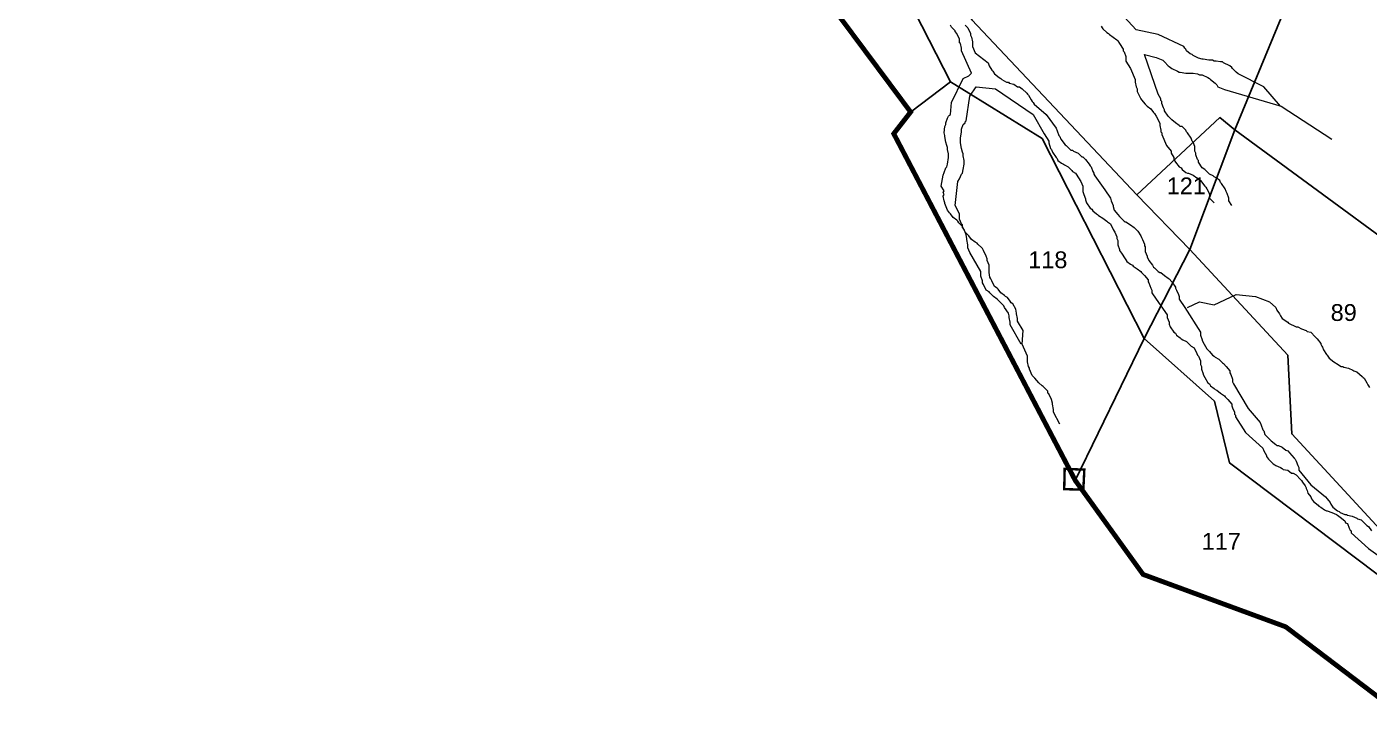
# Model space of a CAD drawing. Header units: inches. Extents: x -72 to 3350, y -615 to 1801.
# Drawn here: x 1417.4 to 1693.6, y 89.1 to 228.8 of the extents above; entities that cross this region are included whole.
import ezdxf
from ezdxf.enums import TextEntityAlignment as Align

# ---------------------------------------------------------------- set-up
doc = ezdxf.new("R2010")
doc.units = ezdxf.units.IN
doc.header["$LTSCALE"] = 15
doc.header["$MEASUREMENT"] = 0
for name, color, linetype in [('BOUNDARY', 5, 'Continuous'), ('PLOT', 255, 'Continuous'), ('PLOT NO', 7, 'Continuous'), ('STONES', 3, 'Continuous'), ('STREAM', 130, 'Continuous')]:
    doc.layers.add(name, color=color, linetype=linetype)
doc.styles.get("Standard").update_dxf_attribs({"font": 'arial.ttf'})

msp = doc.modelspace()

# ---------------------------------------------------------------- linework, layer by layer
at = {"layer": 'BOUNDARY', "const_width": 1}
msp.add_lwpolyline([(1697.3, 89.63), (1676.46, 105.44), (1647.1, 116.22), (1633.15, 135.54), (1595.8, 206.86), (1599.27, 211.32), (1577.99, 239.87), (1551.15, 265.86), (1548.99, 290.13), (1550.21, 301.41), (1578.04, 305.26), (1575.52, 328.59), (1548.4, 343.34), (1479.18, 356.37), (1455.02, 367.03), (1437.54, 380.29), (1428.23, 355.4), (1417.38, 323.64), (1404.53, 296.27)], dxfattribs=at)
at = {"layer": 'PLOT', "color": 0}
for points in [[(1851.37, 559.64), (1816.53, 509.98), (1802.25, 464.21), (1785.38, 389.1), (1778.34, 356.53), (1770.06, 322.42), (1751.32, 276.05), (1725.98, 206.78), (1716.22, 170.74), (1700.86, 120.06), (1677.68, 145.13), (1676.9, 161.29), (1656.73, 183.04)], [(1408.28, 450.17), (1418.14, 423.98), (1423.33, 417.54), (1426.08, 408.71), (1440.68, 389.48), (1450.32, 384.17), (1482.7, 369.93), (1510.35, 361.87), (1511.14, 362.28), (1522.1, 364.77), (1542.07, 358.01), (1564.01, 350.66), (1594.93, 326.66), (1595.16, 326.09), (1605.39, 329.51), (1586.41, 290.37), (1607.27, 246.49), (1611.86, 230.27), (1645.81, 194.31), (1656.73, 183.04), (1647.31, 164.72), (1633.15, 135.54)], [(1728.26, 364.95), (1719.89, 342.87), (1700.19, 295.65), (1690.24, 270.06), (1675.52, 230.71), (1665.99, 207.68), (1656.73, 183.04)], [(1607.5, 217.51), (1581.07, 269.14), (1578.04, 305.26)], [(1647.31, 164.72), (1626.36, 205.85), (1607.5, 217.51), (1599.27, 211.32)], [(1645.81, 194.31), (1662.91, 210.17), (1665.99, 207.68), (1716.22, 170.74)], [(1647.31, 164.72), (1661.78, 151.82), (1664.89, 139.16), (1708.36, 106.42), (1697.3, 89.63)]]:
    msp.add_lwpolyline(points, dxfattribs=at)
at = {"layer": 'STONES', "color": 3, "const_width": 0.5}
msp.add_lwpolyline([(1630.97, 137.93), (1630.87, 133.76), (1634.81, 133.65), (1635.01, 137.77), (1630.97, 137.93)], dxfattribs=at)
at = {"layer": 'STREAM', "color": 4, "lineweight": 0}
for points in [[(1675.35, 212.53), (1671.95, 216.5), (1666.65, 219.15), (1666.27, 219.53), (1665.52, 220.28), (1665.33, 220.47), (1664.95, 220.85), (1663.63, 221.42), (1663.44, 221.61), (1663.06, 221.61), (1662.11, 221.79), (1661.74, 221.79), (1661.36, 221.98), (1660.6, 221.98), (1659.47, 222.17), (1659.28, 222.17), (1658.52, 222.36), (1657.39, 222.93), (1657.2, 223.12), (1656.82, 223.31), (1656.06, 223.87), (1655.87, 224.25), (1655.68, 224.44), (1655.5, 224.82), (1650.2, 227.28), (1645.66, 228.22), (1639.99, 234.46)], [(1622.02, 163.55), (1619.75, 167.52), (1619.75, 168.09), (1619.56, 169.03), (1619.56, 169.41), (1619.38, 169.98), (1618.62, 171.11), (1618.43, 171.49), (1618.24, 171.68), (1617.48, 172.44), (1617.3, 172.63), (1617.11, 172.82), (1616.35, 173.38), (1615.59, 174.14), (1615.4, 174.33), (1614.84, 174.71), (1614.27, 175.84), (1614.08, 176.22), (1614.08, 176.6), (1613.7, 177.54), (1613.7, 177.92), (1613.7, 178.11), (1613.7, 178.49), (1611.43, 182.46), (1611.05, 183.41), (1611.05, 183.97), (1610.87, 185.11), (1610.87, 185.3), (1610.68, 186.05), (1610.3, 187.19), (1609.92, 187.57), (1609.92, 187.76), (1609.16, 188.51), (1608.97, 188.89), (1608.79, 189.08), (1608.03, 189.65), (1607.46, 190.4), (1607.27, 190.59), (1606.89, 191.16), (1606.33, 192.48), (1606.33, 192.67), (1606.14, 193.05), (1605.95, 194), (1606.14, 194.37), (1605.95, 194.75), (1606.14, 195.13), (1605.57, 196.08), (1605.95, 198.35), (1606.14, 198.91), (1606.52, 199.86), (1606.71, 200.05), (1606.89, 200.61), (1607.08, 201.94), (1607.08, 202.32), (1607.08, 202.69), (1606.89, 203.64), (1606.89, 204.02), (1606.71, 204.4), (1606.52, 205.15), (1606.33, 206.29), (1606.33, 206.48), (1606.14, 207.04), (1606.33, 208.37), (1606.52, 208.75), (1606.52, 209.12), (1606.89, 210.07), (1607.08, 210.45), (1607.27, 210.64), (1607.46, 210.83), (1607.65, 213.28), (1610.11, 218.2), (1611.24, 218.77), (1611.81, 219.34), (1609.73, 223.87), (1609.73, 224.44), (1609.54, 225.39), (1609.35, 225.58), (1609.35, 226.33), (1608.79, 227.47), (1608.41, 227.85), (1608.41, 228.04), (1607.65, 228.79), (1607.46, 229.17)], [(1610.49, 229.17), (1611.05, 228.6), (1611.62, 227.47), (1611.62, 227.09), (1611.81, 226.71), (1612, 225.77), (1612, 225.39), (1612, 225.2), (1612, 224.82), (1612.57, 223.5), (1615.22, 221.42), (1615.4, 220.85), (1615.97, 219.9), (1616.16, 219.71), (1616.54, 219.15), (1617.48, 218.39), (1617.86, 218.2), (1618.05, 218.01), (1619, 217.45), (1619.38, 217.45), (1619.56, 217.26), (1620.51, 217.07), (1621.27, 216.5), (1621.64, 216.5), (1622.21, 216.12), (1623.16, 215.18), (1623.35, 214.99), (1623.54, 214.8), (1624.1, 213.85), (1624.29, 213.47), (1624.48, 213.28), (1624.67, 212.91), (1627.13, 210.83), (1629.21, 207.99), (1629.4, 207.42), (1629.78, 206.48), (1629.97, 206.29), (1630.15, 205.72), (1631.1, 204.59), (1631.29, 204.4), (1631.48, 204.21), (1632.23, 203.45), (1632.61, 203.45), (1632.8, 203.26), (1633.75, 202.88), (1634.5, 202.13), (1634.69, 202.13), (1635.26, 201.56), (1636.02, 200.61), (1636.21, 200.24), (1636.4, 200.05), (1636.77, 199.1), (1636.96, 198.72), (1636.96, 198.53), (1637.15, 198.16), (1639.23, 195.32), (1640.37, 193.62), (1640.56, 193.05), (1640.93, 192.1), (1640.93, 191.92), (1641.12, 191.16), (1641.88, 190.21), (1642.26, 189.84), (1642.45, 189.65), (1643.2, 188.89), (1643.39, 188.7), (1643.58, 188.7), (1644.53, 188.13), (1645.28, 187.57), (1645.47, 187.38), (1646.04, 186.81), (1646.61, 185.86), (1646.8, 185.49), (1646.99, 185.11), (1647.36, 184.16), (1647.36, 183.78), (1647.55, 183.59), (1647.55, 183.22), (1647.55, 182.65), (1647.93, 181.7), (1647.93, 181.51), (1648.31, 180.76), (1649.07, 179.81), (1649.25, 179.43), (1649.44, 179.25), (1650.2, 178.49), (1650.58, 178.3), (1650.77, 178.3), (1651.52, 177.73), (1652.28, 177.17), (1652.47, 176.98), (1653.04, 176.41), (1653.79, 175.27), (1653.79, 175.08), (1653.98, 174.71), (1654.36, 173.76), (1654.55, 173.38), (1654.55, 173.19), (1654.55, 172.82), (1655.68, 171.11), (1658.9, 166.01), (1658.9, 165.44), (1659.28, 164.49), (1659.28, 164.31), (1659.66, 163.55), (1660.22, 162.6), (1660.6, 162.23), (1660.79, 162.04), (1661.36, 161.28), (1661.74, 161.09), (1661.92, 160.9), (1662.68, 160.52), (1663.44, 159.77), (1663.63, 159.58), (1664.19, 159.01), (1664.95, 158.07), (1664.95, 157.69), (1665.14, 157.31), (1665.52, 156.36), (1665.52, 155.99), (1665.52, 155.8), (1665.71, 155.42), (1668.73, 150.31), (1671.19, 147.48), (1671.38, 146.91), (1671.76, 145.96), (1671.95, 145.77), (1672.14, 145.02), (1673.08, 144.07), (1673.27, 143.88), (1673.46, 143.69), (1674.41, 142.94), (1674.6, 142.75), (1674.97, 142.75), (1675.73, 142.37), (1676.49, 141.8), (1676.86, 141.61), (1677.24, 141.23), (1678.19, 140.1), (1678.38, 139.91), (1678.57, 139.53), (1678.94, 138.59), (1679.13, 138.21), (1679.13, 138.02), (1679.13, 137.64), (1681.59, 134.62), (1684.62, 132.16), (1685, 131.78), (1685.56, 131.02), (1685.75, 130.64), (1686.13, 130.08), (1687.08, 129.32), (1687.45, 129.13), (1687.64, 128.94), (1688.59, 128.56), (1688.97, 128.56), (1689.16, 128.38), (1690.1, 128.19), (1691.05, 127.81), (1691.24, 127.62), (1691.99, 127.43), (1692.94, 126.48), (1693.13, 126.29), (1693.51, 126.11), (1694.07, 125.16)], [(1638.48, 228.98), (1638.66, 228.6), (1638.85, 228.41), (1639.61, 227.66), (1639.99, 227.47), (1640.18, 227.28), (1640.93, 226.71), (1641.69, 226.14), (1641.88, 225.96), (1642.26, 225.39), (1643.01, 224.25), (1643.01, 223.87), (1643.2, 223.69), (1643.58, 222.74), (1643.58, 222.36), (1643.58, 221.98), (1643.58, 221.79), (1644.53, 220.28), (1645.47, 218.01), (1645.47, 217.45), (1645.66, 216.5), (1645.85, 216.12), (1645.85, 215.55), (1646.42, 214.42), (1646.61, 214.04), (1646.8, 213.85), (1647.55, 212.91), (1647.74, 212.72), (1647.93, 212.53), (1648.69, 211.96), (1649.25, 211.2), (1649.44, 211.02), (1649.82, 210.45), (1650.39, 209.31), (1650.58, 208.94), (1650.58, 208.56), (1650.77, 207.61), (1650.77, 207.23), (1650.96, 207.04), (1650.96, 206.67), (1651.9, 204.4), (1652.85, 203.26), (1652.85, 202.88), (1653.41, 201.94), (1653.41, 201.56), (1653.79, 200.99), (1654.55, 200.05), (1654.93, 199.86), (1655.12, 199.48), (1655.87, 198.91), (1656.25, 198.72), (1656.44, 198.72), (1657.39, 198.35), (1658.14, 197.78), (1658.33, 197.59), (1658.9, 197.21), (1659.84, 196.08), (1660.03, 195.89), (1660.22, 195.51), (1660.6, 194.75), (1660.79, 194.37), (1660.79, 194), (1660.79, 193.62), (1661.74, 192.67)], [(1665.33, 192.1), (1664.76, 193.05), (1664.76, 193.62), (1664.38, 194.56), (1664.19, 194.94), (1664.01, 195.51), (1663.25, 196.64), (1663.06, 196.83), (1662.87, 197.21), (1662.11, 197.78), (1661.74, 197.97), (1661.55, 198.16), (1660.79, 198.53), (1660.03, 199.29), (1659.84, 199.48), (1659.28, 199.86), (1658.52, 200.99), (1658.52, 201.37), (1658.33, 201.56), (1657.95, 202.51), (1657.95, 202.88), (1657.76, 203.26), (1657.76, 203.64), (1657.76, 204.21), (1657.39, 205.15), (1657.2, 205.34), (1657.01, 205.91), (1656.25, 207.04), (1656.06, 207.23), (1655.87, 207.61), (1655.12, 208.37), (1654.74, 208.37), (1654.55, 208.56), (1653.79, 209.12), (1653.04, 209.69), (1652.85, 209.88), (1652.28, 210.45), (1651.52, 211.58), (1651.52, 211.77), (1651.33, 212.15), (1650.96, 213.1), (1650.96, 213.47), (1650.77, 213.66), (1650.77, 214.04), (1650.2, 214.99), (1647.36, 223.12), (1649.82, 222.55), (1651.15, 221.98), (1651.52, 221.61), (1652.28, 220.85), (1652.47, 220.66), (1653.04, 220.28), (1654.17, 219.71), (1654.55, 219.53), (1654.74, 219.53), (1655.87, 219.34), (1656.25, 219.34), (1656.44, 219.34), (1657.39, 219.34), (1658.33, 219.15), (1658.71, 218.96), (1659.28, 218.96), (1660.41, 218.39), (1660.79, 218.2), (1660.98, 218.01), (1661.92, 217.26), (1662.11, 217.07), (1662.3, 216.88), (1662.49, 216.5), (1663.82, 215.93), (1675.54, 212.53), (1685.94, 205.72)], [(1629.97, 147.1), (1628.64, 149.56), (1628.64, 150.12), (1628.45, 151.26), (1628.45, 151.45), (1628.26, 152.2), (1627.7, 153.34), (1627.51, 153.53), (1627.51, 153.9), (1626.75, 154.66), (1626.56, 154.85), (1626.37, 155.04), (1625.62, 155.61), (1624.86, 156.55), (1624.67, 156.74), (1624.29, 157.12), (1623.72, 158.44), (1623.72, 158.63), (1623.54, 159.01), (1623.35, 159.96), (1623.35, 160.33), (1623.35, 160.71), (1623.35, 161.09), (1622.21, 163.55), (1622.4, 166.39), (1621.27, 168.28), (1621.27, 168.84), (1621.08, 169.79), (1621.08, 169.98), (1620.89, 170.74), (1620.32, 171.87), (1619.94, 172.06), (1619.75, 172.44), (1619.19, 173.19), (1618.81, 173.38), (1618.62, 173.57), (1617.86, 174.14), (1617.3, 174.9), (1617.11, 175.08), (1616.54, 175.46), (1615.97, 176.6), (1615.78, 176.98), (1615.59, 177.35), (1615.4, 178.3), (1615.4, 178.68), (1615.4, 178.87), (1615.4, 179.25), (1615.4, 179.81), (1615.03, 180.76), (1615.03, 181.14), (1614.84, 181.7), (1614.27, 182.84), (1614.08, 183.22), (1613.89, 183.41), (1613.13, 184.16), (1612.95, 184.35), (1612.57, 184.54), (1611.81, 185.11), (1611.24, 185.86), (1611.05, 186.05), (1610.49, 186.62), (1609.92, 187.76), (1609.92, 188.13), (1609.73, 188.32), (1609.35, 189.27), (1609.35, 189.65), (1609.35, 190.02), (1609.35, 190.4), (1608.41, 192.1), (1608.97, 197.02), (1609.35, 197.59), (1609.73, 198.53), (1609.92, 198.72), (1610.11, 199.48), (1610.3, 200.61), (1610.3, 200.99), (1610.3, 201.37), (1610.11, 202.32), (1610.11, 202.69), (1609.92, 203.07), (1609.73, 203.83), (1609.54, 204.96), (1609.54, 205.15), (1609.54, 205.91), (1609.73, 207.23), (1609.73, 207.42), (1609.73, 207.8), (1610.11, 208.75), (1610.49, 209.12), (1610.49, 209.31), (1610.68, 209.5), (1611.43, 214.61), (1612.76, 216.5), (1616.73, 216.12), (1624.48, 210.83), (1626.75, 206.86), (1627.7, 205.34), (1627.7, 204.96), (1628.07, 203.83), (1628.26, 203.64), (1628.45, 203.07), (1629.21, 201.94), (1629.4, 201.75), (1629.59, 201.37), (1630.34, 200.8), (1630.72, 200.61), (1630.91, 200.43), (1631.67, 200.05), (1632.42, 199.29), (1632.61, 199.1), (1633.18, 198.72), (1633.94, 197.59), (1634.13, 197.21), (1634.32, 197.02), (1634.69, 196.08), (1634.69, 195.7), (1634.69, 195.32), (1634.69, 194.94), (1634.88, 194.37), (1635.26, 193.43), (1635.26, 193.24), (1635.45, 192.67), (1636.21, 191.54), (1636.58, 191.35), (1636.77, 190.97), (1637.53, 190.4), (1637.72, 190.21), (1637.91, 190.02), (1638.85, 189.46), (1639.61, 188.89), (1639.8, 188.7), (1640.37, 188.32), (1640.93, 187.19), (1641.12, 186.81), (1641.31, 186.62), (1641.69, 185.68), (1641.69, 185.3), (1641.88, 184.92), (1641.88, 184.54), (1641.88, 183.97), (1642.26, 183.03), (1642.26, 182.84), (1642.64, 182.27), (1643.39, 181.14), (1643.58, 180.95), (1643.77, 180.57), (1644.53, 180), (1644.91, 179.81), (1645.09, 179.62), (1645.85, 179.06), (1646.61, 178.49), (1646.8, 178.3), (1647.36, 177.73), (1648.12, 176.79), (1648.12, 176.41), (1648.31, 176.22), (1648.69, 175.08), (1648.88, 174.71), (1648.88, 174.52), (1648.88, 174.14), (1649.82, 172.82), (1652.09, 169.6), (1652.09, 169.03), (1652.47, 168.09), (1652.47, 167.71), (1652.66, 167.14), (1653.41, 166.01), (1653.79, 165.82), (1653.98, 165.44), (1654.74, 164.87), (1654.93, 164.68), (1655.31, 164.49), (1656.06, 164.12), (1656.82, 163.36), (1657.01, 163.17), (1657.58, 162.79), (1658.14, 161.66), (1658.33, 161.28), (1658.52, 161.09), (1658.9, 160.15), (1658.9, 159.77), (1658.9, 159.39), (1659.09, 159.01), (1659.09, 158.44), (1659.47, 157.5), (1659.47, 157.31), (1659.84, 156.74), (1660.41, 155.61), (1660.79, 155.42), (1660.98, 155.04), (1661.74, 154.47), (1661.92, 154.28), (1662.3, 154.09), (1663.06, 153.53), (1663.82, 152.96), (1664.01, 152.77), (1664.57, 152.2), (1665.33, 151.26), (1665.33, 150.88), (1665.52, 150.5), (1665.9, 149.56), (1665.9, 149.18), (1666.09, 148.99), (1666.09, 148.61), (1668.17, 145.39), (1671.76, 142.18), (1671.95, 141.61), (1672.51, 140.67), (1672.51, 140.48), (1672.89, 139.91), (1673.84, 138.97), (1674.22, 138.78), (1674.41, 138.59), (1675.35, 138.21), (1675.73, 138.02), (1675.92, 137.83), (1676.86, 137.64), (1677.62, 137.07), (1678, 137.07), (1678.57, 136.7), (1679.51, 135.75), (1679.7, 135.56), (1679.89, 135.18), (1680.46, 134.43), (1680.65, 134.05), (1680.65, 133.86), (1680.84, 133.48), (1681.02, 132.91), (1681.59, 132.16), (1681.78, 131.78), (1682.16, 131.21), (1683.1, 130.46), (1683.29, 130.27), (1683.67, 130.08), (1684.43, 129.51), (1684.81, 129.32), (1685, 129.32), (1685.94, 128.94), (1686.89, 128.56), (1687.08, 128.38), (1687.64, 128), (1688.59, 127.24), (1688.78, 126.86), (1689.16, 126.67), (1689.53, 125.73), (1689.72, 125.35), (1689.91, 125.16), (1689.91, 124.78), (1693.51, 121.57), (1696.34, 119.49)], [(1656.25, 171.11), (1658.71, 172.25), (1661.74, 171.68), (1666.27, 173.76), (1670.25, 173.38), (1673.08, 172.25), (1674.41, 171.11), (1674.6, 170.55), (1675.16, 169.79), (1675.35, 169.41), (1675.73, 168.84), (1676.86, 168.09), (1677.05, 167.9), (1677.43, 167.71), (1678.19, 167.33), (1678.57, 167.14), (1678.94, 167.14), (1679.7, 166.76), (1680.65, 166.39), (1680.84, 166.2), (1681.59, 166.01), (1682.54, 165.06), (1682.73, 164.87), (1682.92, 164.68), (1683.67, 163.74), (1683.67, 163.55), (1683.86, 163.17), (1684.05, 162.98), (1684.24, 162.41), (1684.81, 161.47), (1685, 161.28), (1685.37, 160.71), (1686.32, 159.96), (1686.7, 159.77), (1686.89, 159.58), (1687.83, 159.01), (1688.21, 159.01), (1688.4, 158.82), (1689.35, 158.63), (1690.29, 158.25), (1690.48, 158.07), (1691.05, 157.88), (1692.18, 156.93), (1692.37, 156.74), (1692.56, 156.55), (1693.13, 155.61), (1693.32, 155.23), (1693.51, 155.04), (1693.7, 154.66)]]:
    msp.add_lwpolyline(points, dxfattribs=at)

# ---------------------------------------------------------------- texts
at = {"layer": 'PLOT NO'}
for s, p in [('121', (1655.99, 196.13)), ('118', (1627.5, 180.93)), ('89', (1688.38, 170.08)), ('117', (1663.19, 123.02))]:
    msp.add_text(s, height=3.456, dxfattribs=at).set_placement(p, align=Align.MIDDLE_CENTER)

doc.saveas('drawing.dxf')
